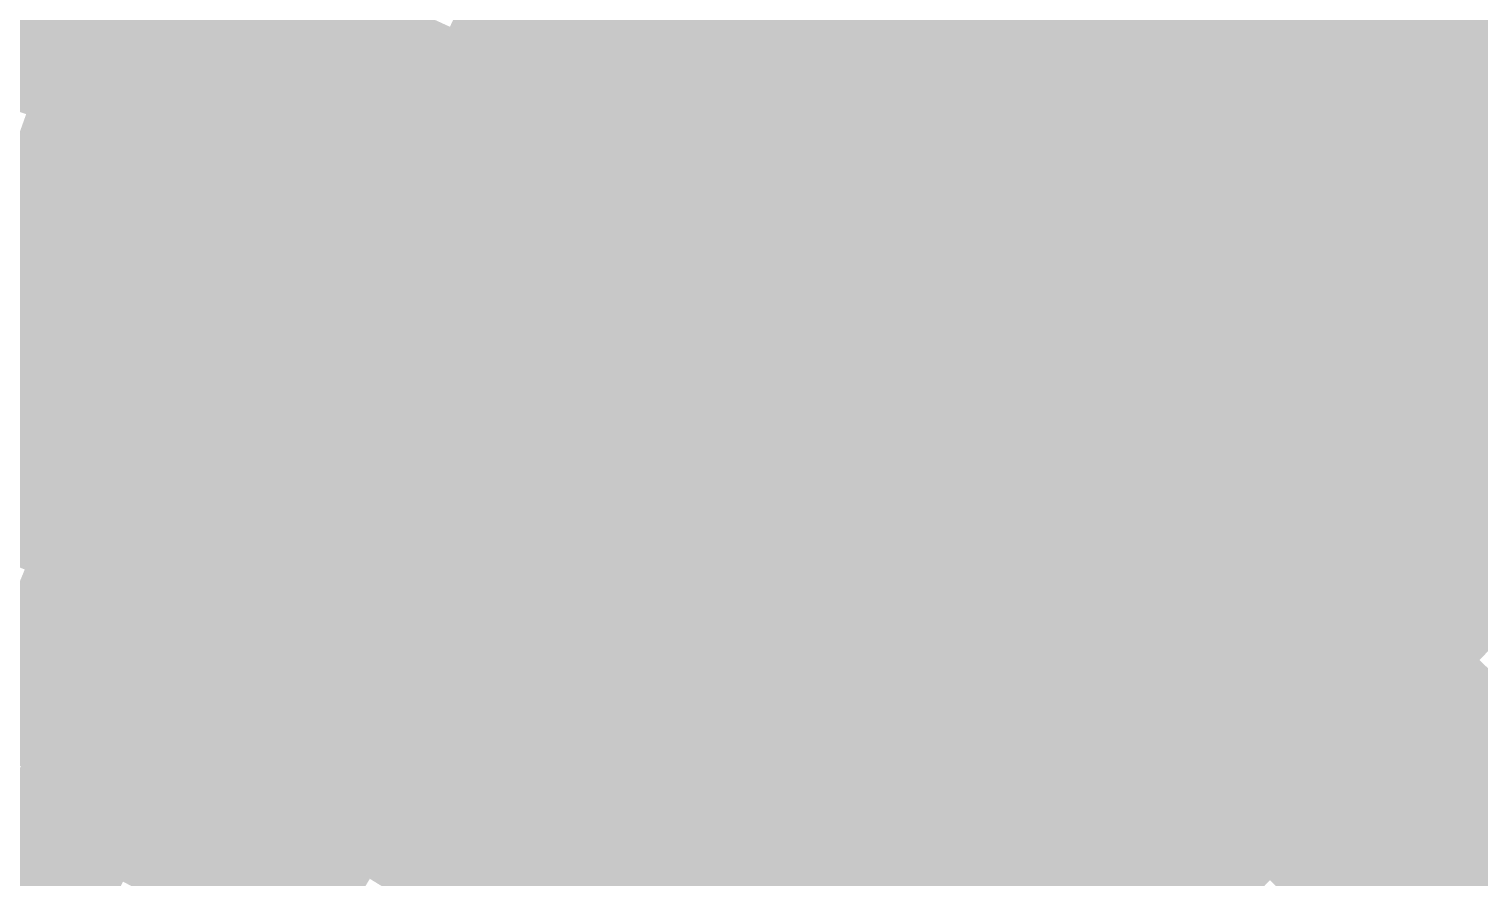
# Model space of a CAD drawing. Header units: inches. Extents: x -266 to 784, y -170 to 213.
# Drawn here: x 19.59 to 43.43, y 42.06 to 56.01 of the extents above; entities that cross this region are included whole.
import ezdxf

# ---------------------------------------------------------------- set-up
doc = ezdxf.new("R2010")
doc.units = ezdxf.units.IN
doc.header["$MEASUREMENT"] = 0

msp = doc.modelspace()

# ---------------------------------------------------------------- linework, layer by layer
at = {"color": 54, "true_color": 0xaf9800}
msp.add_solid([(42.294651, 57.027735), (42.89035, 57.830942), (43.681443, 55.972596), (44.296675, 56.760943)], dxfattribs=at)
at = {"color": 54, "true_color": 0x9a9400}
msp.add_solid([(33.930781, 56.610088), (34.444884, 57.467817), (35.309843, 55.760335), (35.844841, 56.605189)], dxfattribs=at)
at = {"color": 66, "true_color": 0x6c8000}
msp.add_solid([(20.213391, 56.492644), (20.550281, 57.434188), (21.593702, 55.979568), (21.953597, 56.912561)], dxfattribs=at)
at = {"color": 56, "true_color": 0x768400}
msp.add_solid([(23.343689, 56.356651), (23.726373, 57.280531), (24.71972, 55.766795), (25.124961, 56.681005)], dxfattribs=at)
at = {"color": 54, "true_color": 0x8f9100}
msp.add_solid([(30.169391, 56.442961), (30.640788, 57.324882), (31.545484, 55.685567), (32.038382, 56.555654)], dxfattribs=at)
at = {"color": 54, "true_color": 0x959400}
msp.add_solid([(32.038382, 56.555654), (32.531281, 57.425741), (33.416678, 55.75236), (33.930781, 56.610088)], dxfattribs=at)
at = {"color": 54, "true_color": 0x9e9500}
msp.add_solid([(35.844841, 56.605189), (36.379838, 57.450042), (37.223206, 55.708464), (37.778776, 56.539934)], dxfattribs=at)
at = {"color": 54, "true_color": 0xa29500}
msp.add_solid([(37.778776, 56.539934), (38.334346, 57.371403), (39.154957, 55.595767), (39.730765, 56.413352)], dxfattribs=at)
at = {"color": 54, "true_color": 0xa69500}
msp.add_solid([(39.730765, 56.413352), (40.306573, 57.230937), (41.103252, 55.42132), (41.698951, 56.224527)], dxfattribs=at)
at = {"color": 56, "true_color": 0x888d00}
msp.add_solid([(28.325514, 56.273131), (28.775125, 57.166355), (29.697994, 55.56104), (30.169391, 56.442961)], dxfattribs=at)
at = {"color": 54, "true_color": 0xab9500}
msp.add_solid([(41.698951, 56.224527), (42.294651, 57.027735), (43.066211, 55.18425), (43.681443, 55.972596)], dxfattribs=at)
at = {"color": 66, "true_color": 0x667c00}
msp.add_solid([(18.507223, 56.022163), (18.820904, 56.971691), (19.876501, 55.5511), (20.213391, 56.492644)], dxfattribs=at)
at = {"color": 56, "true_color": 0x708000}
msp.add_solid([(21.593702, 55.979568), (21.953597, 56.912561), (22.961006, 55.432772), (23.343689, 56.356651)], dxfattribs=at)
at = {"color": 56, "true_color": 0x818900}
msp.add_solid([(26.508416, 56.047336), (26.935971, 56.951325), (27.875902, 55.379907), (28.325514, 56.273131)], dxfattribs=at)
at = {"color": 56, "true_color": 0x798400}
msp.add_solid([(24.71972, 55.766795), (25.124961, 56.681005), (26.080861, 55.143347), (26.508416, 56.047336)], dxfattribs=at)
at = {"color": 54, "true_color": 0x918f00}
msp.add_solid([(31.545484, 55.685567), (32.038382, 56.555654), (32.902576, 54.894631), (33.416678, 55.75236)], dxfattribs=at)
at = {"color": 54, "true_color": 0x959000}
msp.add_solid([(33.416678, 55.75236), (33.930781, 56.610088), (34.774845, 54.915482), (35.309843, 55.760335)], dxfattribs=at)
at = {"color": 54, "true_color": 0x9a9100}
msp.add_solid([(35.309843, 55.760335), (35.844841, 56.605189), (36.667635, 54.876994), (37.223206, 55.708464)], dxfattribs=at)
at = {"color": 54, "true_color": 0x9e9100}
msp.add_solid([(37.223206, 55.708464), (37.778776, 56.539934), (38.579149, 54.778182), (39.154957, 55.595767)], dxfattribs=at)
at = {"color": 66, "true_color": 0x697c00}
msp.add_solid([(19.876501, 55.5511), (20.213391, 56.492644), (21.233807, 55.046575), (21.593702, 55.979568)], dxfattribs=at)
at = {"color": 56, "true_color": 0x728000}
msp.add_solid([(22.961006, 55.432772), (23.343689, 56.356651), (24.314479, 54.852585), (24.71972, 55.766795)], dxfattribs=at)
at = {"color": 54, "true_color": 0x8b8d00}
msp.add_solid([(29.697994, 55.56104), (30.169391, 56.442961), (31.052586, 54.81548), (31.545484, 55.685567)], dxfattribs=at)
at = {"color": 54, "true_color": 0xa29100}
msp.add_solid([(39.154957, 55.595767), (39.730765, 56.413352), (40.507553, 54.618112), (41.103252, 55.42132)], dxfattribs=at)
at = {"color": 56, "true_color": 0x7d8400}
msp.add_solid([(26.080861, 55.143347), (26.508416, 56.047336), (27.426291, 54.486682), (27.875902, 55.379907)], dxfattribs=at)
at = {"color": 56, "true_color": 0x848900}
msp.add_solid([(27.875902, 55.379907), (28.325514, 56.273131), (29.226598, 54.679118), (29.697994, 55.56104)], dxfattribs=at)
at = {"color": 54, "true_color": 0xa69100}
msp.add_solid([(41.103252, 55.42132), (41.698951, 56.224527), (42.45098, 54.395904), (43.066211, 55.18425)], dxfattribs=at)
at = {"color": 66, "true_color": 0x627700}
msp.add_solid([(18.193541, 55.072634), (18.507223, 56.022163), (19.539611, 54.609556), (19.876501, 55.5511)], dxfattribs=at)
at = {"color": 66, "true_color": 0x6c7c00}
msp.add_solid([(21.233807, 55.046575), (21.593702, 55.979568), (22.578323, 54.508892), (22.961006, 55.432772)], dxfattribs=at)
at = {"color": 54, "true_color": 0xab9100}
msp.add_solid([(43.066211, 55.18425), (43.681443, 55.972596), (44.40753, 54.110732), (45.041923, 54.883742)], dxfattribs=at)
at = {"color": 56, "true_color": 0x768000}
msp.add_solid([(24.314479, 54.852585), (24.71972, 55.766795), (25.653306, 54.239358), (26.080861, 55.143347)], dxfattribs=at)
at = {"color": 56, "true_color": 0x878900}
msp.add_solid([(29.226598, 54.679118), (29.697994, 55.56104), (30.559688, 53.945393), (31.052586, 54.81548)], dxfattribs=at)
at = {"color": 54, "true_color": 0x8d8b00}
msp.add_solid([(31.052586, 54.81548), (31.545484, 55.685567), (32.388473, 54.036902), (32.902576, 54.894631)], dxfattribs=at)
at = {"color": 54, "true_color": 0x918c00}
msp.add_solid([(32.902576, 54.894631), (33.416678, 55.75236), (34.239848, 54.070628), (34.774845, 54.915482)], dxfattribs=at)
at = {"color": 54, "true_color": 0x958d00}
msp.add_solid([(34.774845, 54.915482), (35.309843, 55.760335), (36.112065, 54.045525), (36.667635, 54.876994)], dxfattribs=at)
at = {"color": 54, "true_color": 0x9a8d00}
msp.add_solid([(36.667635, 54.876994), (37.223206, 55.708464), (38.003341, 53.960598), (38.579149, 54.778182)], dxfattribs=at)
at = {"color": 54, "true_color": 0x9e8d00}
msp.add_solid([(38.579149, 54.778182), (39.154957, 55.595767), (39.911853, 53.814905), (40.507553, 54.618112)], dxfattribs=at)
at = {"color": 66, "true_color": 0x657700}
msp.add_solid([(19.539611, 54.609556), (19.876501, 55.5511), (20.873912, 54.113582), (21.233807, 55.046575)], dxfattribs=at)
at = {"color": 56, "true_color": 0x6f7c00}
msp.add_solid([(22.578323, 54.508892), (22.961006, 55.432772), (23.909238, 53.938376), (24.314479, 54.852585)], dxfattribs=at)
at = {"color": 56, "true_color": 0x808400}
msp.add_solid([(27.426291, 54.486682), (27.875902, 55.379907), (28.755201, 53.797197), (29.226598, 54.679118)], dxfattribs=at)
at = {"color": 54, "true_color": 0xa28d00}
msp.add_solid([(40.507553, 54.618112), (41.103252, 55.42132), (41.835748, 53.607557), (42.45098, 54.395904)], dxfattribs=at)
at = {"color": 56, "true_color": 0x788000}
msp.add_solid([(25.653306, 54.239358), (26.080861, 55.143347), (26.97668, 53.593458), (27.426291, 54.486682)], dxfattribs=at)
at = {"color": 54, "true_color": 0xa68d00}
msp.add_solid([(42.45098, 54.395904), (43.066211, 55.18425), (43.773137, 53.337721), (44.40753, 54.110732)], dxfattribs=at)
at = {"color": 66, "true_color": 0x687700}
msp.add_solid([(20.873912, 54.113582), (21.233807, 55.046575), (22.195639, 53.585013), (22.578323, 54.508892)], dxfattribs=at)
at = {"color": 56, "true_color": 0x727c00}
msp.add_solid([(23.909238, 53.938376), (24.314479, 54.852585), (25.225751, 53.335368), (25.653306, 54.239358)], dxfattribs=at)
at = {"color": 56, "true_color": 0x8d8800}
msp.add_solid([(32.388473, 54.036902), (32.902576, 54.894631), (33.70485, 53.225775), (34.239848, 54.070628)], dxfattribs=at)
at = {"color": 54, "true_color": 0x918900}
msp.add_solid([(34.239848, 54.070628), (34.774845, 54.915482), (35.556495, 53.214055), (36.112065, 54.045525)], dxfattribs=at)
at = {"color": 54, "true_color": 0x958900}
msp.add_solid([(36.112065, 54.045525), (36.667635, 54.876994), (37.427532, 53.143013), (38.003341, 53.960598)], dxfattribs=at)
at = {"color": 66, "true_color": 0x627300}
msp.add_solid([(19.202722, 53.668012), (19.539611, 54.609556), (20.514017, 53.18059), (20.873912, 54.113582)], dxfattribs=at)
at = {"color": 56, "true_color": 0x838400}
msp.add_solid([(28.755201, 53.797197), (29.226598, 54.679118), (30.06679, 53.075306), (30.559688, 53.945393)], dxfattribs=at)
at = {"color": 56, "true_color": 0x898700}
msp.add_solid([(30.559688, 53.945393), (31.052586, 54.81548), (31.87437, 53.179174), (32.388473, 54.036902)], dxfattribs=at)
at = {"color": 54, "true_color": 0x9a8900}
msp.add_solid([(38.003341, 53.960598), (38.579149, 54.778182), (39.316154, 53.011697), (39.911853, 53.814905)], dxfattribs=at)
at = {"color": 54, "true_color": 0x9e8a00}
msp.add_solid([(39.911853, 53.814905), (40.507553, 54.618112), (41.220517, 52.819211), (41.835748, 53.607557)], dxfattribs=at)
at = {"color": 66, "true_color": 0x6b7700}
msp.add_solid([(22.195639, 53.585013), (22.578323, 54.508892), (23.503996, 53.024166), (23.909238, 53.938376)], dxfattribs=at)
at = {"color": 56, "true_color": 0x7b8000}
msp.add_solid([(26.97668, 53.593458), (27.426291, 54.486682), (28.283804, 52.915276), (28.755201, 53.797197)], dxfattribs=at)
at = {"color": 54, "true_color": 0xa28900}
msp.add_solid([(41.835748, 53.607557), (42.45098, 54.395904), (43.138743, 52.564711), (43.773137, 53.337721)], dxfattribs=at)
at = {"color": 56, "true_color": 0x747c00}
msp.add_solid([(25.225751, 53.335368), (25.653306, 54.239358), (26.527068, 52.700234), (26.97668, 53.593458)], dxfattribs=at)
at = {"color": 66, "true_color": 0x647300}
msp.add_solid([(20.514017, 53.18059), (20.873912, 54.113582), (21.812956, 52.661133), (22.195639, 53.585013)], dxfattribs=at)
at = {"color": 66, "true_color": 0x6e7700}
msp.add_solid([(23.503996, 53.024166), (23.909238, 53.938376), (24.798195, 52.431379), (25.225751, 53.335368)], dxfattribs=at)
at = {"color": 56, "true_color": 0x848300}
msp.add_solid([(30.06679, 53.075306), (30.559688, 53.945393), (31.360267, 52.321445), (31.87437, 53.179174)], dxfattribs=at)
at = {"color": 56, "true_color": 0x898400}
msp.add_solid([(31.87437, 53.179174), (32.388473, 54.036902), (33.169852, 52.380921), (33.70485, 53.225775)], dxfattribs=at)
at = {"color": 56, "true_color": 0x8d8500}
msp.add_solid([(33.70485, 53.225775), (34.239848, 54.070628), (35.000925, 52.382586), (35.556495, 53.214055)], dxfattribs=at)
at = {"color": 56, "true_color": 0x918500}
msp.add_solid([(35.556495, 53.214055), (36.112065, 54.045525), (36.851724, 52.325428), (37.427532, 53.143013)], dxfattribs=at)
at = {"color": 54, "true_color": 0x958600}
msp.add_solid([(37.427532, 53.143013), (38.003341, 53.960598), (38.720455, 52.20849), (39.316154, 53.011697)], dxfattribs=at)
at = {"color": 66, "true_color": 0x5e6f00}
msp.add_solid([(18.865832, 52.726468), (19.202722, 53.668012), (20.154122, 52.247597), (20.514017, 53.18059)], dxfattribs=at)
at = {"color": 56, "true_color": 0x7f8000}
msp.add_solid([(28.283804, 52.915276), (28.755201, 53.797197), (29.573892, 52.205219), (30.06679, 53.075306)], dxfattribs=at)
at = {"color": 54, "true_color": 0x9a8600}
msp.add_solid([(39.316154, 53.011697), (39.911853, 53.814905), (40.605285, 52.030864), (41.220517, 52.819211)], dxfattribs=at)
at = {"color": 66, "true_color": 0x677300}
msp.add_solid([(21.812956, 52.661133), (22.195639, 53.585013), (23.098755, 52.109956), (23.503996, 53.024166)], dxfattribs=at)
at = {"color": 56, "true_color": 0x777c00}
msp.add_solid([(26.527068, 52.700234), (26.97668, 53.593458), (27.812407, 52.033355), (28.283804, 52.915276)], dxfattribs=at)
at = {"color": 54, "true_color": 0x9e8600}
msp.add_solid([(41.220517, 52.819211), (41.835748, 53.607557), (42.50435, 51.7917), (43.138743, 52.564711)], dxfattribs=at)
at = {"color": 66, "true_color": 0x616f00}
msp.add_solid([(20.154122, 52.247597), (20.514017, 53.18059), (21.430272, 51.737254), (21.812956, 52.661133)], dxfattribs=at)
at = {"color": 56, "true_color": 0x707700}
msp.add_solid([(24.798195, 52.431379), (25.225751, 53.335368), (26.077457, 51.807009), (26.527068, 52.700234)], dxfattribs=at)
at = {"color": 56, "true_color": 0x848000}
msp.add_solid([(31.360267, 52.321445), (31.87437, 53.179174), (32.634855, 51.536067), (33.169852, 52.380921)], dxfattribs=at)
at = {"color": 56, "true_color": 0x898100}
msp.add_solid([(33.169852, 52.380921), (33.70485, 53.225775), (34.445354, 51.551116), (35.000925, 52.382586)], dxfattribs=at)
at = {"color": 56, "true_color": 0x8d8100}
msp.add_solid([(35.000925, 52.382586), (35.556495, 53.214055), (36.275916, 51.507843), (36.851724, 52.325428)], dxfattribs=at)
at = {"color": 54, "true_color": 0xa28600}
msp.add_solid([(43.138743, 52.564711), (43.773137, 53.337721), (44.415753, 51.490202), (45.068926, 52.24741)], dxfattribs=at)
at = {"color": 66, "true_color": 0x6a7300}
msp.add_solid([(23.098755, 52.109956), (23.503996, 53.024166), (24.37064, 51.52739), (24.798195, 52.431379)], dxfattribs=at)
at = {"color": 56, "true_color": 0x807f00}
msp.add_solid([(29.573892, 52.205219), (30.06679, 53.075306), (30.846165, 51.463717), (31.360267, 52.321445)], dxfattribs=at)
at = {"color": 44, "true_color": 0x918200}
msp.add_solid([(36.851724, 52.325428), (37.427532, 53.143013), (38.124755, 51.405282), (38.720455, 52.20849)], dxfattribs=at)
at = {"color": 44, "true_color": 0x958200}
msp.add_solid([(38.720455, 52.20849), (39.316154, 53.011697), (39.990053, 51.242518), (40.605285, 52.030864)], dxfattribs=at)
at = {"color": 66, "true_color": 0x5a6b00}
msp.add_solid([(18.528942, 51.784924), (18.865832, 52.726468), (19.794227, 51.314604), (20.154122, 52.247597)], dxfattribs=at)
at = {"color": 56, "true_color": 0x737700}
msp.add_solid([(26.077457, 51.807009), (26.527068, 52.700234), (27.341011, 51.151433), (27.812407, 52.033355)], dxfattribs=at)
at = {"color": 56, "true_color": 0x7a7c00}
msp.add_solid([(27.812407, 52.033355), (28.283804, 52.915276), (29.080993, 51.335132), (29.573892, 52.205219)], dxfattribs=at)
at = {"color": 44, "true_color": 0x9a8200}
msp.add_solid([(40.605285, 52.030864), (41.220517, 52.819211), (41.869957, 51.01869), (42.50435, 51.7917)], dxfattribs=at)
at = {"color": 66, "true_color": 0x636f00}
msp.add_solid([(21.430272, 51.737254), (21.812956, 52.661133), (22.693514, 51.195746), (23.098755, 52.109956)], dxfattribs=at)
at = {"color": 44, "true_color": 0x9e8200}
msp.add_solid([(42.50435, 51.7917), (43.138743, 52.564711), (43.76258, 50.732993), (44.415753, 51.490202)], dxfattribs=at)
at = {"color": 66, "true_color": 0x5d6b00}
msp.add_solid([(19.794227, 51.314604), (20.154122, 52.247597), (21.047589, 50.813374), (21.430272, 51.737254)], dxfattribs=at)
at = {"color": 66, "true_color": 0x6c7300}
msp.add_solid([(24.37064, 51.52739), (24.798195, 52.431379), (25.627846, 50.913785), (26.077457, 51.807009)], dxfattribs=at)
at = {"color": 56, "true_color": 0x807b00}
msp.add_solid([(30.846165, 51.463717), (31.360267, 52.321445), (32.099857, 50.691214), (32.634855, 51.536067)], dxfattribs=at)
at = {"color": 56, "true_color": 0x847d00}
msp.add_solid([(32.634855, 51.536067), (33.169852, 52.380921), (33.889784, 50.719646), (34.445354, 51.551116)], dxfattribs=at)
at = {"color": 56, "true_color": 0x897d00}
msp.add_solid([(34.445354, 51.551116), (35.000925, 52.382586), (35.700108, 50.690258), (36.275916, 51.507843)], dxfattribs=at)
at = {"color": 56, "true_color": 0x8d7e00}
msp.add_solid([(36.275916, 51.507843), (36.851724, 52.325428), (37.529056, 50.602074), (38.124755, 51.405282)], dxfattribs=at)
at = {"color": 66, "true_color": 0x666f00}
msp.add_solid([(22.693514, 51.195746), (23.098755, 52.109956), (23.943085, 50.6234), (24.37064, 51.52739)], dxfattribs=at)
at = {"color": 56, "true_color": 0x767700}
msp.add_solid([(27.341011, 51.151433), (27.812407, 52.033355), (28.588095, 50.465045), (29.080993, 51.335132)], dxfattribs=at)
at = {"color": 56, "true_color": 0x7c7a00}
msp.add_solid([(29.080993, 51.335132), (29.573892, 52.205219), (30.332062, 50.605988), (30.846165, 51.463717)], dxfattribs=at)
at = {"color": 44, "true_color": 0x917e00}
msp.add_solid([(38.124755, 51.405282), (38.720455, 52.20849), (39.374822, 50.454171), (39.990053, 51.242518)], dxfattribs=at)
at = {"color": 44, "true_color": 0x957f00}
msp.add_solid([(39.990053, 51.242518), (40.605285, 52.030864), (41.235563, 50.245679), (41.869957, 51.01869)], dxfattribs=at)
at = {"color": 66, "true_color": 0x576600}
msp.add_solid([(18.192052, 50.84338), (18.528942, 51.784924), (19.434332, 50.381611), (19.794227, 51.314604)], dxfattribs=at)
at = {"color": 56, "true_color": 0x6f7300}
msp.add_solid([(25.627846, 50.913785), (26.077457, 51.807009), (26.869614, 50.269512), (27.341011, 51.151433)], dxfattribs=at)
at = {"color": 44, "true_color": 0x9a7f00}
msp.add_solid([(41.869957, 51.01869), (42.50435, 51.7917), (43.109408, 49.975784), (43.76258, 50.732993)], dxfattribs=at)
at = {"color": 66, "true_color": 0x5f6b00}
msp.add_solid([(21.047589, 50.813374), (21.430272, 51.737254), (22.288272, 50.281537), (22.693514, 51.195746)], dxfattribs=at)
at = {"color": 66, "true_color": 0x686f00}
msp.add_solid([(23.943085, 50.6234), (24.37064, 51.52739), (25.178234, 50.020561), (25.627846, 50.913785)], dxfattribs=at)
at = {"color": 56, "true_color": 0x807800}
msp.add_solid([(32.099857, 50.691214), (32.634855, 51.536067), (33.334214, 49.888177), (33.889784, 50.719646)], dxfattribs=at)
at = {"color": 56, "true_color": 0x847900}
msp.add_solid([(33.889784, 50.719646), (34.445354, 51.551116), (35.1243, 49.872674), (35.700108, 50.690258)], dxfattribs=at)
at = {"color": 56, "true_color": 0x897a00}
msp.add_solid([(35.700108, 50.690258), (36.275916, 51.507843), (36.933357, 49.798867), (37.529056, 50.602074)], dxfattribs=at)
at = {"color": 66, "true_color": 0x596600}
msp.add_solid([(19.434332, 50.381611), (19.794227, 51.314604), (20.664905, 49.889495), (21.047589, 50.813374)], dxfattribs=at)
at = {"color": 56, "true_color": 0x777600}
msp.add_solid([(28.588095, 50.465045), (29.080993, 51.335132), (29.817959, 49.748259), (30.332062, 50.605988)], dxfattribs=at)
at = {"color": 56, "true_color": 0x7c7700}
msp.add_solid([(30.332062, 50.605988), (30.846165, 51.463717), (31.56486, 49.84636), (32.099857, 50.691214)], dxfattribs=at)
at = {"color": 56, "true_color": 0x8d7b00}
msp.add_solid([(37.529056, 50.602074), (38.124755, 51.405282), (38.75959, 49.665825), (39.374822, 50.454171)], dxfattribs=at)
at = {"color": 66, "true_color": 0x626b00}
msp.add_solid([(22.288272, 50.281537), (22.693514, 51.195746), (23.51553, 49.719411), (23.943085, 50.6234)], dxfattribs=at)
at = {"color": 56, "true_color": 0x727300}
msp.add_solid([(26.869614, 50.269512), (27.341011, 51.151433), (28.095197, 49.594958), (28.588095, 50.465045)], dxfattribs=at)
at = {"color": 44, "true_color": 0x917b00}
msp.add_solid([(39.374822, 50.454171), (39.990053, 51.242518), (40.60117, 49.472669), (41.235563, 50.245679)], dxfattribs=at)
at = {"color": 66, "true_color": 0x5c6600}
msp.add_solid([(20.664905, 49.889495), (21.047589, 50.813374), (21.883031, 49.367327), (22.288272, 50.281537)], dxfattribs=at)
at = {"color": 66, "true_color": 0x6b6f00}
msp.add_solid([(25.178234, 50.020561), (25.627846, 50.913785), (26.398217, 49.387591), (26.869614, 50.269512)], dxfattribs=at)
at = {"color": 44, "true_color": 0x957b00}
msp.add_solid([(41.235563, 50.245679), (41.869957, 51.01869), (42.456235, 49.218575), (43.109408, 49.975784)], dxfattribs=at)
at = {"color": 66, "true_color": 0x646b00}
msp.add_solid([(23.51553, 49.719411), (23.943085, 50.6234), (24.728623, 49.127337), (25.178234, 50.020561)], dxfattribs=at)
at = {"color": 56, "true_color": 0x777300}
msp.add_solid([(29.817959, 49.748259), (30.332062, 50.605988), (31.029862, 49.001507), (31.56486, 49.84636)], dxfattribs=at)
at = {"color": 56, "true_color": 0x7c7400}
msp.add_solid([(31.56486, 49.84636), (32.099857, 50.691214), (32.778644, 49.056707), (33.334214, 49.888177)], dxfattribs=at)
at = {"color": 56, "true_color": 0x807600}
msp.add_solid([(33.334214, 49.888177), (33.889784, 50.719646), (34.548491, 49.055089), (35.1243, 49.872674)], dxfattribs=at)
at = {"color": 56, "true_color": 0x847600}
msp.add_solid([(35.1243, 49.872674), (35.700108, 50.690258), (36.337658, 48.995659), (36.933357, 49.798867)], dxfattribs=at)
at = {"color": 56, "true_color": 0x897700}
msp.add_solid([(36.933357, 49.798867), (37.529056, 50.602074), (38.144359, 48.877479), (38.75959, 49.665825)], dxfattribs=at)
at = {"color": 44, "true_color": 0x9a7b00}
msp.add_solid([(43.109408, 49.975784), (43.76258, 50.732993), (44.322891, 48.902774), (44.99445, 49.643725)], dxfattribs=at)
at = {"color": 58, "true_color": 0x556200}
msp.add_solid([(19.074437, 49.448618), (19.434332, 50.381611), (20.282222, 48.965615), (20.664905, 49.889495)], dxfattribs=at)
at = {"color": 56, "true_color": 0x737200}
msp.add_solid([(28.095197, 49.594958), (28.588095, 50.465045), (29.303856, 48.890531), (29.817959, 49.748259)], dxfattribs=at)
at = {"color": 44, "true_color": 0x8d7700}
msp.add_solid([(38.75959, 49.665825), (39.374822, 50.454171), (39.966777, 48.699659), (40.60117, 49.472669)], dxfattribs=at)
at = {"color": 66, "true_color": 0x5e6600}
msp.add_solid([(21.883031, 49.367327), (22.288272, 50.281537), (23.087975, 48.815422), (23.51553, 49.719411)], dxfattribs=at)
at = {"color": 66, "true_color": 0x6e6f00}
msp.add_solid([(26.398217, 49.387591), (26.869614, 50.269512), (27.602299, 48.724872), (28.095197, 49.594958)], dxfattribs=at)
at = {"color": 44, "true_color": 0x917800}
msp.add_solid([(40.60117, 49.472669), (41.235563, 50.245679), (41.803062, 48.461366), (42.456235, 49.218575)], dxfattribs=at)
at = {"color": 58, "true_color": 0x586200}
msp.add_solid([(20.282222, 48.965615), (20.664905, 49.889495), (21.47779, 48.453117), (21.883031, 49.367327)], dxfattribs=at)
at = {"color": 66, "true_color": 0x676b00}
msp.add_solid([(24.728623, 49.127337), (25.178234, 50.020561), (25.926821, 48.50567), (26.398217, 49.387591)], dxfattribs=at)
at = {"color": 56, "true_color": 0x777000}
msp.add_solid([(31.029862, 49.001507), (31.56486, 49.84636), (32.223074, 48.225238), (32.778644, 49.056707)], dxfattribs=at)
at = {"color": 56, "true_color": 0x7c7200}
msp.add_solid([(32.778644, 49.056707), (33.334214, 49.888177), (33.972683, 48.237504), (34.548491, 49.055089)], dxfattribs=at)
at = {"color": 56, "true_color": 0x807200}
msp.add_solid([(34.548491, 49.055089), (35.1243, 49.872674), (35.741958, 48.192452), (36.337658, 48.995659)], dxfattribs=at)
at = {"color": 44, "true_color": 0x957800}
msp.add_solid([(42.456235, 49.218575), (43.109408, 49.975784), (43.651332, 48.161823), (44.322891, 48.902774)], dxfattribs=at)
at = {"color": 66, "true_color": 0x606600}
msp.add_solid([(23.087975, 48.815422), (23.51553, 49.719411), (24.279012, 48.234112), (24.728623, 49.127337)], dxfattribs=at)
at = {"color": 46, "true_color": 0x736f00}
msp.add_solid([(29.303856, 48.890531), (29.817959, 49.748259), (30.494864, 48.156653), (31.029862, 49.001507)], dxfattribs=at)
at = {"color": 56, "true_color": 0x847300}
msp.add_solid([(36.337658, 48.995659), (36.933357, 49.798867), (37.529127, 48.089132), (38.144359, 48.877479)], dxfattribs=at)
at = {"color": 56, "true_color": 0x897400}
msp.add_solid([(38.144359, 48.877479), (38.75959, 49.665825), (39.332384, 47.926648), (39.966777, 48.699659)], dxfattribs=at)
at = {"color": 58, "true_color": 0x525e00}
msp.add_solid([(18.714542, 48.515626), (19.074437, 49.448618), (19.899538, 48.041736), (20.282222, 48.965615)], dxfattribs=at)
at = {"color": 58, "true_color": 0x5a6200}
msp.add_solid([(21.47779, 48.453117), (21.883031, 49.367327), (22.66042, 47.911433), (23.087975, 48.815422)], dxfattribs=at)
at = {"color": 66, "true_color": 0x696b00}
msp.add_solid([(25.926821, 48.50567), (26.398217, 49.387591), (27.109401, 47.854785), (27.602299, 48.724872)], dxfattribs=at)
at = {"color": 46, "true_color": 0x6f6e00}
msp.add_solid([(27.602299, 48.724872), (28.095197, 49.594958), (28.789754, 48.032802), (29.303856, 48.890531)], dxfattribs=at)
at = {"color": 44, "true_color": 0x8d7400}
msp.add_solid([(39.966777, 48.699659), (40.60117, 49.472669), (41.149889, 47.704157), (41.803062, 48.461366)], dxfattribs=at)
at = {"color": 66, "true_color": 0x636600}
msp.add_solid([(24.279012, 48.234112), (24.728623, 49.127337), (25.455424, 47.623748), (25.926821, 48.50567)], dxfattribs=at)
at = {"color": 44, "true_color": 0x917400}
msp.add_solid([(41.803062, 48.461366), (42.456235, 49.218575), (42.979773, 47.420872), (43.651332, 48.161823)], dxfattribs=at)
at = {"color": 58, "true_color": 0x545e00}
msp.add_solid([(19.899538, 48.041736), (20.282222, 48.965615), (21.072548, 47.538907), (21.47779, 48.453117)], dxfattribs=at)
at = {"color": 46, "true_color": 0x6f6b00}
msp.add_solid([(28.789754, 48.032802), (29.303856, 48.890531), (29.959867, 47.3118), (30.494864, 48.156653)], dxfattribs=at)
at = {"color": 46, "true_color": 0x736c00}
msp.add_solid([(30.494864, 48.156653), (31.029862, 49.001507), (31.667503, 47.393768), (32.223074, 48.225238)], dxfattribs=at)
at = {"color": 46, "true_color": 0x776e00}
msp.add_solid([(32.223074, 48.225238), (32.778644, 49.056707), (33.396875, 47.419919), (33.972683, 48.237504)], dxfattribs=at)
at = {"color": 46, "true_color": 0x7c6f00}
msp.add_solid([(33.972683, 48.237504), (34.548491, 49.055089), (35.146259, 47.389244), (35.741958, 48.192452)], dxfattribs=at)
at = {"color": 56, "true_color": 0x807000}
msp.add_solid([(35.741958, 48.192452), (36.337658, 48.995659), (36.913895, 47.300786), (37.529127, 48.089132)], dxfattribs=at)
at = {"color": 58, "true_color": 0x5c6200}
msp.add_solid([(22.66042, 47.911433), (23.087975, 48.815422), (23.8294, 47.340888), (24.279012, 48.234112)], dxfattribs=at)
at = {"color": 46, "true_color": 0x6b6900}
msp.add_solid([(27.109401, 47.854785), (27.602299, 48.724872), (28.275651, 47.175074), (28.789754, 48.032802)], dxfattribs=at)
at = {"color": 56, "true_color": 0x847000}
msp.add_solid([(37.529127, 48.089132), (38.144359, 48.877479), (38.69799, 47.153638), (39.332384, 47.926648)], dxfattribs=at)
at = {"color": 44, "true_color": 0x897100}
msp.add_solid([(39.332384, 47.926648), (39.966777, 48.699659), (40.496716, 46.946948), (41.149889, 47.704157)], dxfattribs=at)
at = {"color": 58, "true_color": 0x4e5a00}
msp.add_solid([(18.354647, 47.582633), (18.714542, 48.515626), (19.516855, 47.117856), (19.899538, 48.041736)], dxfattribs=at)
at = {"color": 58, "true_color": 0x565e00}
msp.add_solid([(21.072548, 47.538907), (21.47779, 48.453117), (22.232865, 47.007443), (22.66042, 47.911433)], dxfattribs=at)
at = {"color": 66, "true_color": 0x656600}
msp.add_solid([(25.455424, 47.623748), (25.926821, 48.50567), (26.616502, 46.984698), (27.109401, 47.854785)], dxfattribs=at)
at = {"color": 44, "true_color": 0x8d7100}
msp.add_solid([(41.149889, 47.704157), (41.803062, 48.461366), (42.308214, 46.679921), (42.979773, 47.420872)], dxfattribs=at)
at = {"color": 66, "true_color": 0x5f6200}
msp.add_solid([(23.8294, 47.340888), (24.279012, 48.234112), (24.984027, 46.741827), (25.455424, 47.623748)], dxfattribs=at)
at = {"color": 46, "true_color": 0x736a00}
msp.add_solid([(31.667503, 47.393768), (32.223074, 48.225238), (32.821067, 46.602334), (33.396875, 47.419919)], dxfattribs=at)
at = {"color": 46, "true_color": 0x776b00}
msp.add_solid([(33.396875, 47.419919), (33.972683, 48.237504), (34.55056, 46.586037), (35.146259, 47.389244)], dxfattribs=at)
at = {"color": 46, "true_color": 0x7c6c00}
msp.add_solid([(35.146259, 47.389244), (35.741958, 48.192452), (36.298664, 46.512439), (36.913895, 47.300786)], dxfattribs=at)
at = {"color": 58, "true_color": 0x505a00}
msp.add_solid([(19.516855, 47.117856), (19.899538, 48.041736), (20.667307, 46.624698), (21.072548, 47.538907)], dxfattribs=at)
at = {"color": 46, "true_color": 0x6b6700}
msp.add_solid([(28.275651, 47.175074), (28.789754, 48.032802), (29.424869, 46.466946), (29.959867, 47.3118)], dxfattribs=at)
at = {"color": 46, "true_color": 0x6f6800}
msp.add_solid([(29.959867, 47.3118), (30.494864, 48.156653), (31.111933, 46.562298), (31.667503, 47.393768)], dxfattribs=at)
at = {"color": 46, "true_color": 0x806c00}
msp.add_solid([(36.913895, 47.300786), (37.529127, 48.089132), (38.063597, 46.380627), (38.69799, 47.153638)], dxfattribs=at)
at = {"color": 44, "true_color": 0x917100}
msp.add_solid([(42.979773, 47.420872), (43.651332, 48.161823), (44.130595, 46.351813), (44.820135, 47.07606)], dxfattribs=at)
at = {"color": 58, "true_color": 0x585e00}
msp.add_solid([(22.232865, 47.007443), (22.66042, 47.911433), (23.379789, 46.447664), (23.8294, 47.340888)], dxfattribs=at)
at = {"color": 46, "true_color": 0x666500}
msp.add_solid([(26.616502, 46.984698), (27.109401, 47.854785), (27.761548, 46.317345), (28.275651, 47.175074)], dxfattribs=at)
at = {"color": 46, "true_color": 0x846d00}
msp.add_solid([(38.69799, 47.153638), (39.332384, 47.926648), (39.843543, 46.18974), (40.496716, 46.946948)], dxfattribs=at)
at = {"color": 44, "true_color": 0x896d00}
msp.add_solid([(40.496716, 46.946948), (41.149889, 47.704157), (41.636655, 45.93897), (42.308214, 46.679921)], dxfattribs=at)
at = {"color": 58, "true_color": 0x525a00}
msp.add_solid([(20.667307, 46.624698), (21.072548, 47.538907), (21.80531, 46.103454), (22.232865, 47.007443)], dxfattribs=at)
at = {"color": 66, "true_color": 0x616200}
msp.add_solid([(24.984027, 46.741827), (25.455424, 47.623748), (26.123604, 46.114611), (26.616502, 46.984698)], dxfattribs=at)
at = {"color": 58, "true_color": 0x5b5e00}
msp.add_solid([(23.379789, 46.447664), (23.8294, 47.340888), (24.51263, 45.859906), (24.984027, 46.741827)], dxfattribs=at)
at = {"color": 46, "true_color": 0x6b6400}
msp.add_solid([(29.424869, 46.466946), (29.959867, 47.3118), (30.556363, 45.730829), (31.111933, 46.562298)], dxfattribs=at)
at = {"color": 46, "true_color": 0x6f6600}
msp.add_solid([(31.111933, 46.562298), (31.667503, 47.393768), (32.245259, 45.78475), (32.821067, 46.602334)], dxfattribs=at)
at = {"color": 46, "true_color": 0x736700}
msp.add_solid([(32.821067, 46.602334), (33.396875, 47.419919), (33.95486, 45.782829), (34.55056, 46.586037)], dxfattribs=at)
at = {"color": 46, "true_color": 0x776800}
msp.add_solid([(34.55056, 46.586037), (35.146259, 47.389244), (35.683432, 45.724093), (36.298664, 46.512439)], dxfattribs=at)
at = {"color": 46, "true_color": 0x7c6900}
msp.add_solid([(36.298664, 46.512439), (36.913895, 47.300786), (37.429204, 45.607617), (38.063597, 46.380627)], dxfattribs=at)
at = {"color": 44, "true_color": 0x8d6d00}
msp.add_solid([(42.308214, 46.679921), (42.979773, 47.420872), (43.441054, 45.627566), (44.130595, 46.351813)], dxfattribs=at)
at = {"color": 58, "true_color": 0x4c5500}
msp.add_solid([(19.134172, 46.193977), (19.516855, 47.117856), (20.262066, 45.710488), (20.667307, 46.624698)], dxfattribs=at)
at = {"color": 58, "true_color": 0x545a00}
msp.add_solid([(21.80531, 46.103454), (22.232865, 47.007443), (22.930178, 45.554439), (23.379789, 46.447664)], dxfattribs=at)
at = {"color": 46, "true_color": 0x626100}
msp.add_solid([(26.123604, 46.114611), (26.616502, 46.984698), (27.247445, 45.459616), (27.761548, 46.317345)], dxfattribs=at)
at = {"color": 46, "true_color": 0x666300}
msp.add_solid([(27.761548, 46.317345), (28.275651, 47.175074), (28.889871, 45.622093), (29.424869, 46.466946)], dxfattribs=at)
at = {"color": 46, "true_color": 0x806900}
msp.add_solid([(38.063597, 46.380627), (38.69799, 47.153638), (39.190371, 45.432531), (39.843543, 46.18974)], dxfattribs=at)
at = {"color": 58, "true_color": 0x5d5e00}
msp.add_solid([(24.51263, 45.859906), (24.984027, 46.741827), (25.630706, 45.244524), (26.123604, 46.114611)], dxfattribs=at)
at = {"color": 46, "true_color": 0x846a00}
msp.add_solid([(39.843543, 46.18974), (40.496716, 46.946948), (40.965096, 45.198019), (41.636655, 45.93897)], dxfattribs=at)
at = {"color": 58, "true_color": 0x4e5500}
msp.add_solid([(20.262066, 45.710488), (20.667307, 46.624698), (21.377755, 45.199465), (21.80531, 46.103454)], dxfattribs=at)
at = {"color": 46, "true_color": 0x6b6200}
msp.add_solid([(30.556363, 45.730829), (31.111933, 46.562298), (31.669451, 44.967165), (32.245259, 45.78475)], dxfattribs=at)
at = {"color": 46, "true_color": 0x6f6300}
msp.add_solid([(32.245259, 45.78475), (32.821067, 46.602334), (33.359161, 44.979622), (33.95486, 45.782829)], dxfattribs=at)
at = {"color": 46, "true_color": 0x736400}
msp.add_solid([(33.95486, 45.782829), (34.55056, 46.586037), (35.068201, 44.935746), (35.683432, 45.724093)], dxfattribs=at)
at = {"color": 46, "true_color": 0x776500}
msp.add_solid([(35.683432, 45.724093), (36.298664, 46.512439), (36.79481, 44.834606), (37.429204, 45.607617)], dxfattribs=at)
at = {"color": 46, "true_color": 0x896a00}
msp.add_solid([(41.636655, 45.93897), (42.308214, 46.679921), (42.751514, 44.903319), (43.441054, 45.627566)], dxfattribs=at)
at = {"color": 58, "true_color": 0x565a00}
msp.add_solid([(22.930178, 45.554439), (23.379789, 46.447664), (24.041234, 44.977984), (24.51263, 45.859906)], dxfattribs=at)
at = {"color": 46, "true_color": 0x625f00}
msp.add_solid([(27.247445, 45.459616), (27.761548, 46.317345), (28.354874, 44.777239), (28.889871, 45.622093)], dxfattribs=at)
at = {"color": 46, "true_color": 0x666000}
msp.add_solid([(28.889871, 45.622093), (29.424869, 46.466946), (30.000793, 44.899359), (30.556363, 45.730829)], dxfattribs=at)
at = {"color": 46, "true_color": 0x7c6600}
msp.add_solid([(37.429204, 45.607617), (38.063597, 46.380627), (38.537198, 44.675322), (39.190371, 45.432531)], dxfattribs=at)
at = {"color": 58, "true_color": 0x495100}
msp.add_solid([(18.751488, 45.270097), (19.134172, 46.193977), (19.856824, 44.796278), (20.262066, 45.710488)], dxfattribs=at)
at = {"color": 58, "true_color": 0x505500}
msp.add_solid([(21.377755, 45.199465), (21.80531, 46.103454), (22.480566, 44.661215), (22.930178, 45.554439)], dxfattribs=at)
at = {"color": 58, "true_color": 0x5e5d00}
msp.add_solid([(25.630706, 45.244524), (26.123604, 46.114611), (26.733343, 44.601888), (27.247445, 45.459616)], dxfattribs=at)
at = {"color": 46, "true_color": 0x806700}
msp.add_solid([(39.190371, 45.432531), (39.843543, 46.18974), (40.293537, 44.457068), (40.965096, 45.198019)], dxfattribs=at)
at = {"color": 58, "true_color": 0x595a00}
msp.add_solid([(24.041234, 44.977984), (24.51263, 45.859906), (25.137808, 44.374437), (25.630706, 45.244524)], dxfattribs=at)
at = {"color": 46, "true_color": 0x6b5f00}
msp.add_solid([(31.669451, 44.967165), (32.245259, 45.78475), (32.763462, 44.176414), (33.359161, 44.979622)], dxfattribs=at)
at = {"color": 46, "true_color": 0x846700}
msp.add_solid([(40.965096, 45.198019), (41.636655, 45.93897), (42.061973, 44.179072), (42.751514, 44.903319)], dxfattribs=at)
at = {"color": 58, "true_color": 0x4a5100}
msp.add_solid([(19.856824, 44.796278), (20.262066, 45.710488), (20.9502, 44.295475), (21.377755, 45.199465)], dxfattribs=at)
at = {"color": 58, "true_color": 0x525500}
msp.add_solid([(22.480566, 44.661215), (22.930178, 45.554439), (23.569837, 44.096063), (24.041234, 44.977984)], dxfattribs=at)
at = {"color": 58, "true_color": 0x625c00}
msp.add_solid([(28.354874, 44.777239), (28.889871, 45.622093), (29.445222, 44.067889), (30.000793, 44.899359)], dxfattribs=at)
at = {"color": 46, "true_color": 0x665e00}
msp.add_solid([(30.000793, 44.899359), (30.556363, 45.730829), (31.093642, 44.14958), (31.669451, 44.967165)], dxfattribs=at)
at = {"color": 46, "true_color": 0x6f6100}
msp.add_solid([(33.359161, 44.979622), (33.95486, 45.782829), (34.452969, 44.1474), (35.068201, 44.935746)], dxfattribs=at)
at = {"color": 46, "true_color": 0x736200}
msp.add_solid([(35.068201, 44.935746), (35.683432, 45.724093), (36.160417, 44.061596), (36.79481, 44.834606)], dxfattribs=at)
at = {"color": 46, "true_color": 0x776200}
msp.add_solid([(36.79481, 44.834606), (37.429204, 45.607617), (37.884025, 43.918113), (38.537198, 44.675322)], dxfattribs=at)
at = {"color": 46, "true_color": 0x896700}
msp.add_solid([(42.751514, 44.903319), (43.441054, 45.627566), (43.84062, 43.84062), (44.547727, 44.547727)], dxfattribs=at)
at = {"color": 58, "true_color": 0x5e5b00}
msp.add_solid([(26.733343, 44.601888), (27.247445, 45.459616), (27.819876, 43.932385), (28.354874, 44.777239)], dxfattribs=at)
at = {"color": 46, "true_color": 0x7c6300}
msp.add_solid([(38.537198, 44.675322), (39.190371, 45.432531), (39.621978, 43.716116), (40.293537, 44.457068)], dxfattribs=at)
at = {"color": 58, "true_color": 0x454d00}
msp.add_solid([(18.368805, 44.346218), (18.751488, 45.270097), (19.451583, 43.882068), (19.856824, 44.796278)], dxfattribs=at)
at = {"color": 58, "true_color": 0x4c5100}
msp.add_solid([(20.9502, 44.295475), (21.377755, 45.199465), (22.030955, 43.767991), (22.480566, 44.661215)], dxfattribs=at)
at = {"color": 58, "true_color": 0x5a5900}
msp.add_solid([(25.137808, 44.374437), (25.630706, 45.244524), (26.21924, 43.744159), (26.733343, 44.601888)], dxfattribs=at)
at = {"color": 46, "true_color": 0x806400}
msp.add_solid([(40.293537, 44.457068), (40.965096, 45.198019), (41.372433, 43.454825), (42.061973, 44.179072)], dxfattribs=at)
at = {"color": 58, "true_color": 0x545500}
msp.add_solid([(23.569837, 44.096063), (24.041234, 44.977984), (24.64491, 43.50435), (25.137808, 44.374437)], dxfattribs=at)
at = {"color": 58, "true_color": 0x625a00}
msp.add_solid([(29.445222, 44.067889), (30.000793, 44.899359), (30.517834, 43.331995), (31.093642, 44.14958)], dxfattribs=at)
at = {"color": 46, "true_color": 0x665c00}
msp.add_solid([(31.093642, 44.14958), (31.669451, 44.967165), (32.167762, 43.373207), (32.763462, 44.176414)], dxfattribs=at)
at = {"color": 46, "true_color": 0x6b5d00}
msp.add_solid([(32.763462, 44.176414), (33.359161, 44.979622), (33.837737, 43.359054), (34.452969, 44.1474)], dxfattribs=at)
at = {"color": 46, "true_color": 0x6f5e00}
msp.add_solid([(34.452969, 44.1474), (35.068201, 44.935746), (35.526024, 43.288585), (36.160417, 44.061596)], dxfattribs=at)
at = {"color": 46, "true_color": 0x735f00}
msp.add_solid([(36.160417, 44.061596), (36.79481, 44.834606), (37.230852, 43.160904), (37.884025, 43.918113)], dxfattribs=at)
at = {"color": 46, "true_color": 0x846400}
msp.add_solid([(42.061973, 44.179072), (42.751514, 44.903319), (43.133514, 43.133514), (43.84062, 43.84062)], dxfattribs=at)
at = {"color": 58, "true_color": 0x464d00}
msp.add_solid([(19.451583, 43.882068), (19.856824, 44.796278), (20.522644, 43.391486), (20.9502, 44.295475)], dxfattribs=at)
at = {"color": 58, "true_color": 0x4e5100}
msp.add_solid([(22.030955, 43.767991), (22.480566, 44.661215), (23.09844, 43.214142), (23.569837, 44.096063)], dxfattribs=at)
at = {"color": 58, "true_color": 0x5a5600}
msp.add_solid([(26.21924, 43.744159), (26.733343, 44.601888), (27.284879, 43.087532), (27.819876, 43.932385)], dxfattribs=at)
at = {"color": 58, "true_color": 0x5e5800}
msp.add_solid([(27.819876, 43.932385), (28.354874, 44.777239), (28.889652, 43.23642), (29.445222, 44.067889)], dxfattribs=at)
at = {"color": 46, "true_color": 0x776000}
msp.add_solid([(37.884025, 43.918113), (38.537198, 44.675322), (38.950419, 42.975165), (39.621978, 43.716116)], dxfattribs=at)
at = {"color": 58, "true_color": 0x555400}
msp.add_solid([(24.64491, 43.50435), (25.137808, 44.374437), (25.705137, 42.88643), (26.21924, 43.744159)], dxfattribs=at)
at = {"color": 46, "true_color": 0x7c6000}
msp.add_solid([(39.621978, 43.716116), (40.293537, 44.457068), (40.682892, 42.730578), (41.372433, 43.454825)], dxfattribs=at)
at = {"color": 58, "true_color": 0x484d00}
msp.add_solid([(20.522644, 43.391486), (20.9502, 44.295475), (21.581344, 42.874766), (22.030955, 43.767991)], dxfattribs=at)
at = {"color": 58, "true_color": 0x625800}
msp.add_solid([(30.517834, 43.331995), (31.093642, 44.14958), (31.572063, 42.569999), (32.167762, 43.373207)], dxfattribs=at)
at = {"color": 46, "true_color": 0x665900}
msp.add_solid([(32.167762, 43.373207), (32.763462, 44.176414), (33.222506, 42.570707), (33.837737, 43.359054)], dxfattribs=at)
at = {"color": 46, "true_color": 0x6b5a00}
msp.add_solid([(33.837737, 43.359054), (34.452969, 44.1474), (34.891631, 42.515575), (35.526024, 43.288585)], dxfattribs=at)
at = {"color": 46, "true_color": 0x806100}
msp.add_solid([(41.372433, 43.454825), (42.061973, 44.179072), (42.426407, 42.426407), (43.133514, 43.133514)], dxfattribs=at)
at = {"color": 58, "true_color": 0x434900}
msp.add_solid([(19.046342, 42.967859), (19.451583, 43.882068), (20.095089, 42.487497), (20.522644, 43.391486)], dxfattribs=at)
at = {"color": 58, "true_color": 0x505100}
msp.add_solid([(23.09844, 43.214142), (23.569837, 44.096063), (24.152011, 42.634263), (24.64491, 43.50435)], dxfattribs=at)
at = {"color": 58, "true_color": 0x5a5400}
msp.add_solid([(27.284879, 43.087532), (27.819876, 43.932385), (28.334082, 42.40495), (28.889652, 43.23642)], dxfattribs=at)
at = {"color": 58, "true_color": 0x5e5600}
msp.add_solid([(28.889652, 43.23642), (29.445222, 44.067889), (29.942026, 42.51441), (30.517834, 43.331995)], dxfattribs=at)
at = {"color": 46, "true_color": 0x6f5b00}
msp.add_solid([(35.526024, 43.288585), (36.160417, 44.061596), (36.577679, 42.403695), (37.230852, 43.160904)], dxfattribs=at)
at = {"color": 46, "true_color": 0x735c00}
msp.add_solid([(37.230852, 43.160904), (37.884025, 43.918113), (38.27886, 42.234214), (38.950419, 42.975165)], dxfattribs=at)
at = {"color": 58, "true_color": 0x4a4d00}
msp.add_solid([(21.581344, 42.874766), (22.030955, 43.767991), (22.627043, 42.332221), (23.09844, 43.214142)], dxfattribs=at)
at = {"color": 58, "true_color": 0x555200}
msp.add_solid([(25.705137, 42.88643), (26.21924, 43.744159), (26.749881, 42.242678), (27.284879, 43.087532)], dxfattribs=at)
at = {"color": 46, "true_color": 0x775d00}
msp.add_solid([(38.950419, 42.975165), (39.621978, 43.716116), (39.993352, 42.006331), (40.682892, 42.730578)], dxfattribs=at)
at = {"color": 46, "true_color": 0x846100}
msp.add_solid([(43.133514, 43.133514), (43.84062, 43.84062), (44.179072, 42.061973), (44.903319, 42.751514)], dxfattribs=at)
at = {"color": 58, "true_color": 0x515000}
msp.add_solid([(24.152011, 42.634263), (24.64491, 43.50435), (25.191034, 42.028702), (25.705137, 42.88643)], dxfattribs=at)
at = {"color": 46, "true_color": 0x7c5d00}
msp.add_solid([(40.682892, 42.730578), (41.372433, 43.454825), (41.7193, 41.7193), (42.426407, 42.426407)], dxfattribs=at)
at = {"color": 58, "true_color": 0x444900}
msp.add_solid([(20.095089, 42.487497), (20.522644, 43.391486), (21.131732, 41.981542), (21.581344, 42.874766)], dxfattribs=at)
at = {"color": 58, "true_color": 0x4c4d00}
msp.add_solid([(22.627043, 42.332221), (23.09844, 43.214142), (23.659113, 41.764176), (24.152011, 42.634263)], dxfattribs=at)
at = {"color": 58, "true_color": 0x5a5200}
msp.add_solid([(28.334082, 42.40495), (28.889652, 43.23642), (29.366218, 41.696825), (29.942026, 42.51441)], dxfattribs=at)
at = {"color": 58, "true_color": 0x5e5400}
msp.add_solid([(29.942026, 42.51441), (30.517834, 43.331995), (30.976364, 41.766792), (31.572063, 42.569999)], dxfattribs=at)
at = {"color": 58, "true_color": 0x625500}
msp.add_solid([(31.572063, 42.569999), (32.167762, 43.373207), (32.607274, 41.782361), (33.222506, 42.570707)], dxfattribs=at)
at = {"color": 46, "true_color": 0x665700}
msp.add_solid([(33.222506, 42.570707), (33.837737, 43.359054), (34.257237, 41.742564), (34.891631, 42.515575)], dxfattribs=at)
at = {"color": 46, "true_color": 0x6b5800}
msp.add_solid([(34.891631, 42.515575), (35.526024, 43.288585), (35.924506, 41.646487), (36.577679, 42.403695)], dxfattribs=at)
at = {"color": 46, "true_color": 0x6f5900}
msp.add_solid([(36.577679, 42.403695), (37.230852, 43.160904), (37.607301, 41.493263), (38.27886, 42.234214)], dxfattribs=at)
at = {"color": 68, "true_color": 0x3f4400}
msp.add_solid([(18.6411, 42.053649), (19.046342, 42.967859), (19.667534, 41.583507), (20.095089, 42.487497)], dxfattribs=at)
at = {"color": 58, "true_color": 0x555000}
msp.add_solid([(26.749881, 42.242678), (27.284879, 43.087532), (27.778512, 41.573481), (28.334082, 42.40495)], dxfattribs=at)
at = {"color": 46, "true_color": 0x735a00}
msp.add_solid([(38.27886, 42.234214), (38.950419, 42.975165), (39.303811, 41.282084), (39.993352, 42.006331)], dxfattribs=at)
at = {"color": 46, "true_color": 0x805d00}
msp.add_solid([(42.426407, 42.426407), (43.133514, 43.133514), (43.454825, 41.372433), (44.179072, 42.061973)], dxfattribs=at)
at = {"color": 58, "true_color": 0x464900}
msp.add_solid([(21.131732, 41.981542), (21.581344, 42.874766), (22.155647, 41.450299), (22.627043, 42.332221)], dxfattribs=at)
at = {"color": 58, "true_color": 0x514e00}
msp.add_solid([(25.191034, 42.028702), (25.705137, 42.88643), (26.214883, 41.397825), (26.749881, 42.242678)], dxfattribs=at)
at = {"color": 46, "true_color": 0x775a00}
msp.add_solid([(39.993352, 42.006331), (40.682892, 42.730578), (41.012193, 41.012193), (41.7193, 41.7193)], dxfattribs=at)
at = {"color": 68, "true_color": 0x404400}
msp.add_solid([(19.667534, 41.583507), (20.095089, 42.487497), (20.682121, 41.088318), (21.131732, 41.981542)], dxfattribs=at)
at = {"color": 58, "true_color": 0x4d4c00}
msp.add_solid([(23.659113, 41.764176), (24.152011, 42.634263), (24.676932, 41.170973), (25.191034, 42.028702)], dxfattribs=at)
at = {"color": 58, "true_color": 0x5a5000}
msp.add_solid([(29.366218, 41.696825), (29.942026, 42.51441), (30.380665, 40.963584), (30.976364, 41.766792)], dxfattribs=at)
at = {"color": 58, "true_color": 0x5e5200}
msp.add_solid([(30.976364, 41.766792), (31.572063, 42.569999), (31.992043, 40.994014), (32.607274, 41.782361)], dxfattribs=at)
at = {"color": 58, "true_color": 0x625300}
msp.add_solid([(32.607274, 41.782361), (33.222506, 42.570707), (33.622844, 40.969554), (34.257237, 41.742564)], dxfattribs=at)
at = {"color": 58, "true_color": 0x665400}
msp.add_solid([(34.257237, 41.742564), (34.891631, 42.515575), (35.271334, 40.889278), (35.924506, 41.646487)], dxfattribs=at)
at = {"color": 58, "true_color": 0x484900}
msp.add_solid([(22.155647, 41.450299), (22.627043, 42.332221), (23.166215, 40.894089), (23.659113, 41.764176)], dxfattribs=at)
at = {"color": 58, "true_color": 0x514c00}
msp.add_solid([(26.214883, 41.397825), (26.749881, 42.242678), (27.222941, 40.742011), (27.778512, 41.573481)], dxfattribs=at)
at = {"color": 58, "true_color": 0x554e00}
msp.add_solid([(27.778512, 41.573481), (28.334082, 42.40495), (28.79041, 40.879241), (29.366218, 41.696825)], dxfattribs=at)
at = {"color": 46, "true_color": 0x6b5500}
msp.add_solid([(35.924506, 41.646487), (36.577679, 42.403695), (36.935743, 40.752312), (37.607301, 41.493263)], dxfattribs=at)
at = {"color": 46, "true_color": 0x6f5600}
msp.add_solid([(37.607301, 41.493263), (38.27886, 42.234214), (38.614271, 40.557837), (39.303811, 41.282084)], dxfattribs=at)
at = {"color": 46, "true_color": 0x7c5a00}
msp.add_solid([(41.7193, 41.7193), (42.426407, 42.426407), (42.730578, 40.682892), (43.454825, 41.372433)], dxfattribs=at)

doc.saveas('drawing.dxf')
